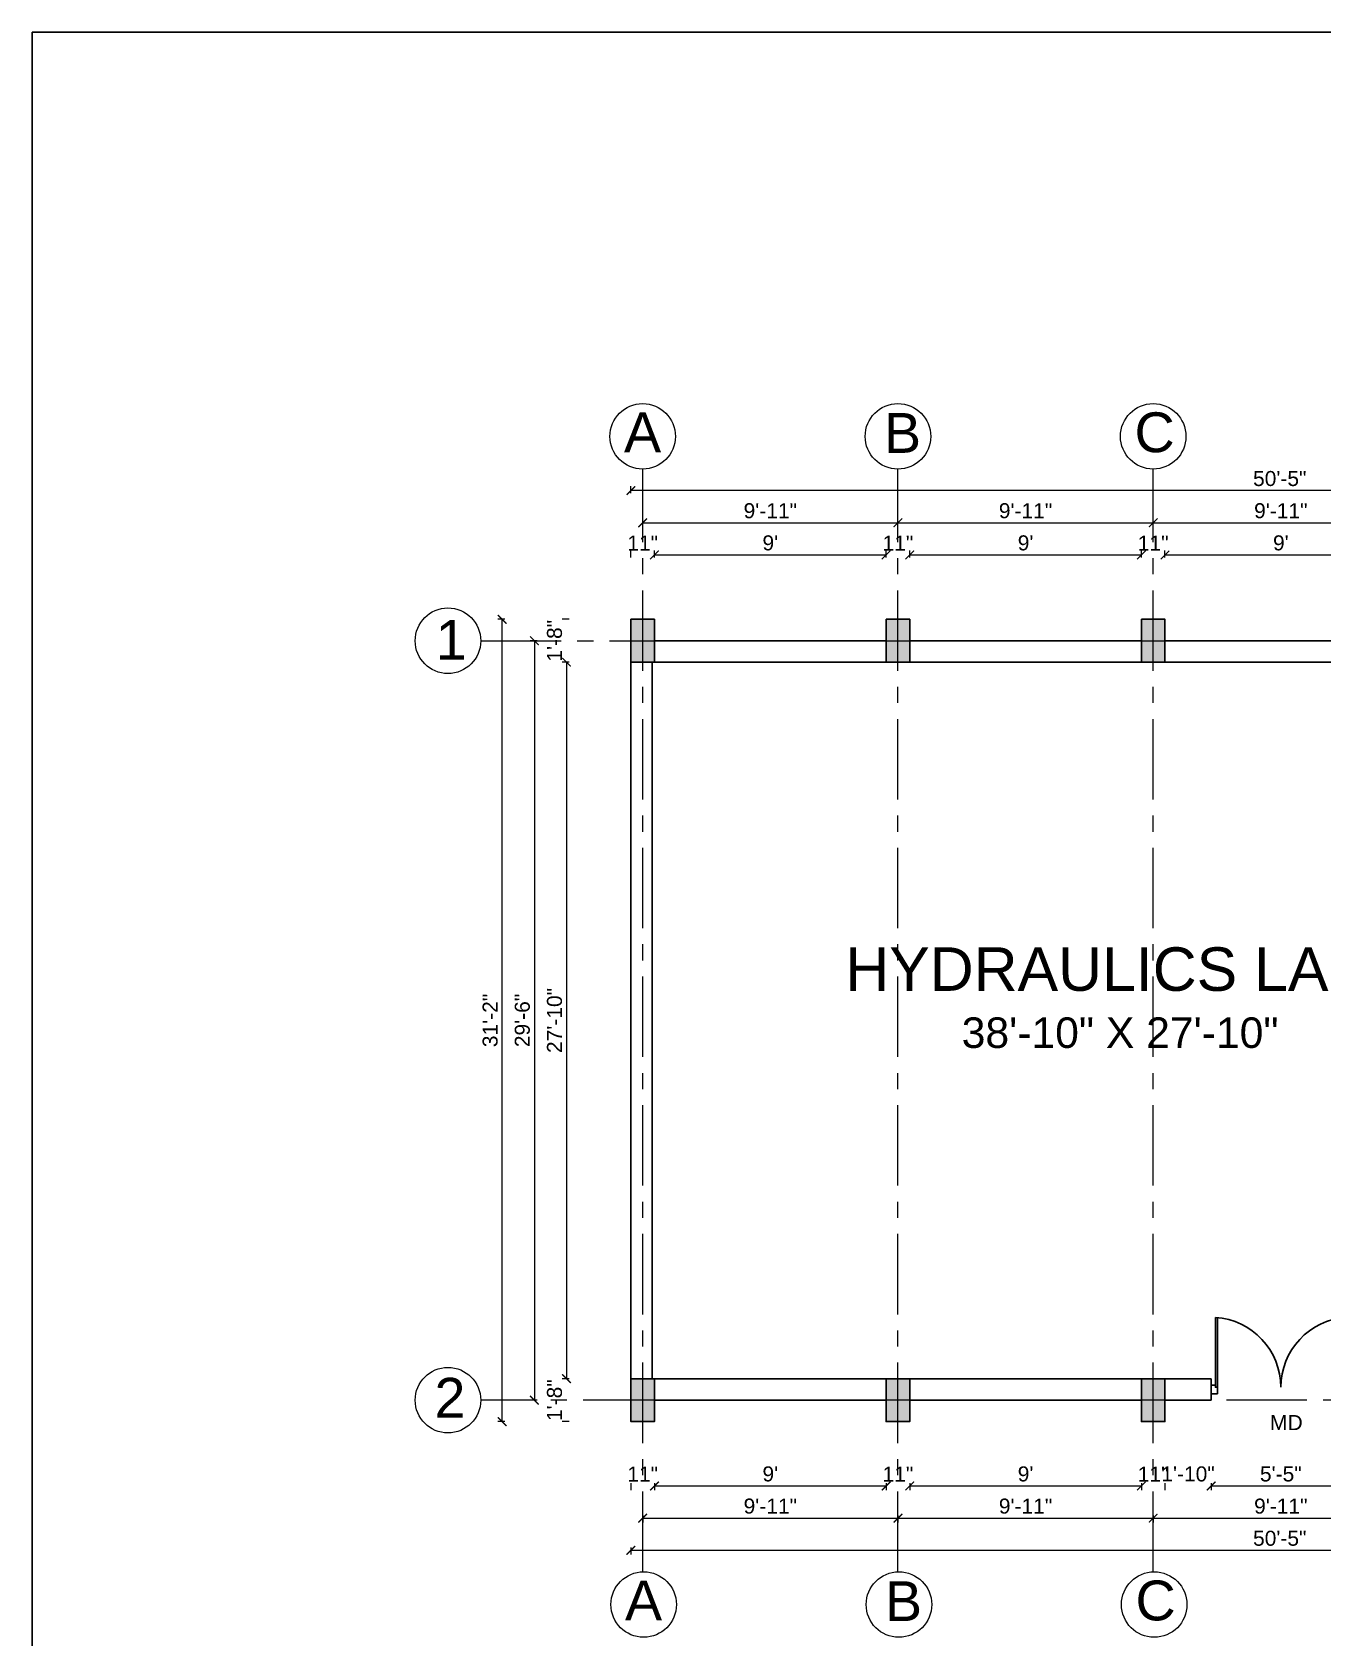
# Model space of a CAD drawing. Header units: inches. Extents: x -6800 to 96653, y -25814 to 17379.
# Drawn here: x 14798 to 15400, y -2229 to -1480 of the extents above; entities that cross this region are included whole.
import ezdxf

# ---------------------------------------------------------------- set-up
doc = ezdxf.new("R2010")
doc.units = ezdxf.units.IN
doc.header["$MEASUREMENT"] = 0
doc.header["$PDMODE"] = 34
doc.linetypes.add('CENTER', pattern=[2, 1.25, -0.25, 0.25, -0.25])
doc.layers.add('A-Windows', color=7, linetype='Continuous')
for name, color, linetype, lineweight in [('Cent line', 54, 'CENTER', 9), ('dimension', 50, 'Continuous', 20), ('dimension @ 1', 50, 'Continuous', 20), ('Page Format', 7, 'Continuous', 25), ('text', 31, 'Continuous', 13), ('Win ele', 211, 'Continuous', 15)]:
    doc.layers.add(name, color=color, linetype=linetype, lineweight=lineweight)
doc.styles.get("Standard").update_dxf_attribs({"font": 'arial.ttf'})
doc.dimstyles.get("Standard").update_dxf_attribs({"dimtxt": 7, "dimasz": 4, "dimexe": 2, "dimexo": 2, "dimgap": 2, "dimtad": 1, "dimdec": 0, "dimzin": 0, "dimdsep": 46, "dimlunit": 4, "dimtxsty": 'Standard', "dimblk": 'ARCHTICK', "dimcen": 0.25, "dimclrd": 256, "dimclre": 256, "dimclrt": 256, "dimadec": 0, "dimazin": 0, "dimtfac": 1, "dimtdec": 0, "dimtofl": 0, "dimtmove": 0, "dimatfit": 3, "dimfxl": 1, "dimfxlon": 1, "dimtolj": 1, "dimtzin": 0, "dimlwd": -1, "dimlwe": -1, "dimarcsym": 1})

# ---------------------------------------------------------------- blocks, each defined once
blk = doc.blocks.new('*D904')
at = {"layer": 'Defpoints', "color": 0, "transparency": 16777216}
for p in [(15088.1, -1724), (15077.1, -1754), (15088.1, -1754)]:
    blk.add_point(p, dxfattribs=at)
at = {"layer": 'dimension', "transparency": 16777216}
for p, q in [((15077.1, -1725.25), (15077.1, -1722)), ((15088.1, -1725.25), (15088.1, -1722))]:
    blk.add_line(p, q, dxfattribs=at)
at = {"layer": 'dimension', "transparency": 16777216, "insert": (15082.6, -1718.48), "char_height": 7, "attachment_point": 5}
blk.add_mtext('\\A1;11"', dxfattribs=at)
blk = doc.blocks.new('_ArchTick')
at = {"color": 0, "linetype": 'ByBlock', "const_width": 0.15}
blk.add_lwpolyline([(-0.5, -0.5), (0.5, 0.5)], dxfattribs=at)
blk = doc.blocks.new('*D903')
at = {"layer": 'Defpoints', "color": 0, "transparency": 16777216}
for p in [(15196.1, -1724), (15088.1, -1754), (15196.1, -1754)]:
    blk.add_point(p, dxfattribs=at)
at = {"layer": 'dimension', "transparency": 16777216}
for p, q in [((15088.1, -1725.25), (15088.1, -1722)), ((15088.1, -1724), (15196.1, -1724)), ((15196.1, -1725.25), (15196.1, -1722))]:
    blk.add_line(p, q, dxfattribs=at)
at = {"layer": 'dimension', "transparency": 16777216, "xscale": 4, "yscale": 4, "zscale": 4, "rotation": 180}
blk.add_blockref('_ArchTick', (15088.1, -1724), dxfattribs=at)
at = {"layer": 'dimension', "transparency": 16777216, "xscale": 4, "yscale": 4, "zscale": 4}
blk.add_blockref('_ArchTick', (15196.1, -1724), dxfattribs=at)
at = {"layer": 'dimension', "transparency": 16777216, "insert": (15142.1, -1718.42), "char_height": 7, "attachment_point": 5}
blk.add_mtext("\\A1;9'", dxfattribs=at)
blk = doc.blocks.new('*D902')
at = {"layer": 'Defpoints', "color": 0, "transparency": 16777216}
for p in [(15207.1, -1724), (15196.1, -1754), (15207.1, -1754)]:
    blk.add_point(p, dxfattribs=at)
at = {"layer": 'dimension', "transparency": 16777216}
for p, q in [((15196.1, -1725.25), (15196.1, -1722)), ((15207.1, -1725.25), (15207.1, -1722))]:
    blk.add_line(p, q, dxfattribs=at)
at = {"layer": 'dimension', "transparency": 16777216, "insert": (15201.6, -1718.48), "char_height": 7, "attachment_point": 5}
blk.add_mtext('\\A1;11"', dxfattribs=at)
blk = doc.blocks.new('*D901')
at = {"layer": 'Defpoints', "color": 0, "transparency": 16777216}
for p in [(15315.1, -1724), (15207.1, -1754), (15315.1, -1754)]:
    blk.add_point(p, dxfattribs=at)
at = {"layer": 'dimension', "transparency": 16777216}
for p, q in [((15207.1, -1725.25), (15207.1, -1722)), ((15207.1, -1724), (15315.1, -1724)), ((15315.1, -1725.25), (15315.1, -1722))]:
    blk.add_line(p, q, dxfattribs=at)
at = {"layer": 'dimension', "transparency": 16777216, "xscale": 4, "yscale": 4, "zscale": 4, "rotation": 180}
blk.add_blockref('_ArchTick', (15207.1, -1724), dxfattribs=at)
at = {"layer": 'dimension', "transparency": 16777216, "xscale": 4, "yscale": 4, "zscale": 4}
blk.add_blockref('_ArchTick', (15315.1, -1724), dxfattribs=at)
at = {"layer": 'dimension', "transparency": 16777216, "insert": (15261.1, -1718.42), "char_height": 7, "attachment_point": 5}
blk.add_mtext("\\A1;9'", dxfattribs=at)
blk = doc.blocks.new('*D900')
at = {"layer": 'Defpoints', "color": 0, "transparency": 16777216}
for p in [(15326.1, -1724), (15315.1, -1754), (15326.1, -1754)]:
    blk.add_point(p, dxfattribs=at)
at = {"layer": 'dimension', "transparency": 16777216}
for p, q in [((15315.1, -1725.25), (15315.1, -1722)), ((15326.1, -1725.25), (15326.1, -1722))]:
    blk.add_line(p, q, dxfattribs=at)
at = {"layer": 'dimension', "transparency": 16777216, "insert": (15320.6, -1718.48), "char_height": 7, "attachment_point": 5}
blk.add_mtext('\\A1;11"', dxfattribs=at)
blk = doc.blocks.new('*D899')
at = {"layer": 'Defpoints', "color": 0, "transparency": 16777216}
for p in [(15434.1, -1724), (15326.1, -1754), (15434.1, -1754)]:
    blk.add_point(p, dxfattribs=at)
at = {"layer": 'dimension', "transparency": 16777216}
for p, q in [((15326.1, -1725.25), (15326.1, -1722)), ((15326.1, -1724), (15434.1, -1724)), ((15434.1, -1725.25), (15434.1, -1722))]:
    blk.add_line(p, q, dxfattribs=at)
at = {"layer": 'dimension', "transparency": 16777216, "xscale": 4, "yscale": 4, "zscale": 4, "rotation": 180}
blk.add_blockref('_ArchTick', (15326.1, -1724), dxfattribs=at)
at = {"layer": 'dimension', "transparency": 16777216, "xscale": 4, "yscale": 4, "zscale": 4}
blk.add_blockref('_ArchTick', (15434.1, -1724), dxfattribs=at)
at = {"layer": 'dimension', "transparency": 16777216, "insert": (15380.1, -1718.42), "char_height": 7, "attachment_point": 5}
blk.add_mtext("\\A1;9'", dxfattribs=at)
blk = doc.blocks.new('*D893')
at = {"layer": 'Defpoints', "color": 0, "transparency": 16777216}
for p in [(15201.6, -1709), (15082.6, -1754), (15201.6, -1754)]:
    blk.add_point(p, dxfattribs=at)
at = {"layer": 'dimension', "transparency": 16777216}
for p, q in [((15082.6, -1710.25), (15082.6, -1707)), ((15082.6, -1709), (15201.6, -1709)), ((15201.6, -1710.25), (15201.6, -1707))]:
    blk.add_line(p, q, dxfattribs=at)
at = {"layer": 'dimension', "transparency": 16777216, "xscale": 4, "yscale": 4, "zscale": 4, "rotation": 180}
blk.add_blockref('_ArchTick', (15082.6, -1709), dxfattribs=at)
at = {"layer": 'dimension', "transparency": 16777216, "xscale": 4, "yscale": 4, "zscale": 4}
blk.add_blockref('_ArchTick', (15201.6, -1709), dxfattribs=at)
at = {"layer": 'dimension', "transparency": 16777216, "insert": (15142.1, -1703.42), "char_height": 7, "attachment_point": 5}
blk.add_mtext('\\A1;9\'-11"', dxfattribs=at)
blk = doc.blocks.new('*D892')
at = {"layer": 'Defpoints', "color": 0, "transparency": 16777216}
for p in [(15320.6, -1709), (15201.6, -1754), (15320.6, -1754)]:
    blk.add_point(p, dxfattribs=at)
at = {"layer": 'dimension', "transparency": 16777216}
for p, q in [((15201.6, -1710.25), (15201.6, -1707)), ((15201.6, -1709), (15320.6, -1709)), ((15320.6, -1710.25), (15320.6, -1707))]:
    blk.add_line(p, q, dxfattribs=at)
at = {"layer": 'dimension', "transparency": 16777216, "xscale": 4, "yscale": 4, "zscale": 4, "rotation": 180}
blk.add_blockref('_ArchTick', (15201.6, -1709), dxfattribs=at)
at = {"layer": 'dimension', "transparency": 16777216, "xscale": 4, "yscale": 4, "zscale": 4}
blk.add_blockref('_ArchTick', (15320.6, -1709), dxfattribs=at)
at = {"layer": 'dimension', "transparency": 16777216, "insert": (15261.1, -1703.42), "char_height": 7, "attachment_point": 5}
blk.add_mtext('\\A1;9\'-11"', dxfattribs=at)
blk = doc.blocks.new('*D891')
at = {"layer": 'Defpoints', "color": 0, "transparency": 16777216}
for p in [(15439.6, -1709), (15320.6, -1754), (15439.6, -1754)]:
    blk.add_point(p, dxfattribs=at)
at = {"layer": 'dimension', "transparency": 16777216}
for p, q in [((15320.6, -1710.25), (15320.6, -1707)), ((15320.6, -1709), (15439.6, -1709)), ((15439.6, -1710.25), (15439.6, -1707))]:
    blk.add_line(p, q, dxfattribs=at)
at = {"layer": 'dimension', "transparency": 16777216, "xscale": 4, "yscale": 4, "zscale": 4, "rotation": 180}
blk.add_blockref('_ArchTick', (15320.6, -1709), dxfattribs=at)
at = {"layer": 'dimension', "transparency": 16777216, "xscale": 4, "yscale": 4, "zscale": 4}
blk.add_blockref('_ArchTick', (15439.6, -1709), dxfattribs=at)
at = {"layer": 'dimension', "transparency": 16777216, "insert": (15380.1, -1703.42), "char_height": 7, "attachment_point": 5}
blk.add_mtext('\\A1;9\'-11"', dxfattribs=at)
blk = doc.blocks.new('*D889')
at = {"layer": 'Defpoints', "color": 0, "transparency": 16777216}
for p in [(15077.1, -1694), (15077.1, -1754), (15682.1, -1764)]:
    blk.add_point(p, dxfattribs=at)
at = {"layer": 'dimension', "transparency": 16777216}
for p, q in [((15077.1, -1695.25), (15077.1, -1692)), ((15682.1, -1694), (15077.1, -1694)), ((15682.1, -1695.25), (15682.1, -1692))]:
    blk.add_line(p, q, dxfattribs=at)
at = {"layer": 'dimension', "transparency": 16777216, "xscale": 4, "yscale": 4, "zscale": 4, "rotation": 180}
blk.add_blockref('_ArchTick', (15077.1, -1694), dxfattribs=at)
at = {"layer": 'dimension', "transparency": 16777216, "xscale": 4, "yscale": 4, "zscale": 4}
blk.add_blockref('_ArchTick', (15682.1, -1694), dxfattribs=at)
at = {"layer": 'dimension', "transparency": 16777216, "insert": (15379.6, -1688.42), "char_height": 7, "attachment_point": 5}
blk.add_mtext('\\A1;50\'-5"', dxfattribs=at)
blk = doc.blocks.new('*D888')
at = {"layer": 'Defpoints', "color": 0, "transparency": 16777216}
for p in [(15077.1, -1754), (15047.1, -1774), (15077.1, -1774)]:
    blk.add_point(p, dxfattribs=at)
at = {"layer": 'dimension', "transparency": 16777216}
for p, q in [((15048.35, -1754), (15045.1, -1754)), ((15048.35, -1774), (15045.1, -1774))]:
    blk.add_line(p, q, dxfattribs=at)
at = {"layer": 'dimension', "transparency": 16777216, "insert": (15041.52, -1764), "char_height": 7, "attachment_point": 5, "rotation": 90}
blk.add_mtext('\\A1;1\'-8"', dxfattribs=at)
blk = doc.blocks.new('*D887')
at = {"layer": 'Defpoints', "color": 0, "transparency": 16777216}
for p in [(15077.1, -1774), (15047.1, -2108), (15077.1, -2108)]:
    blk.add_point(p, dxfattribs=at)
at = {"layer": 'dimension', "transparency": 16777216}
for p, q in [((15048.35, -1774), (15045.1, -1774)), ((15047.1, -1774), (15047.1, -2108)), ((15048.35, -2108), (15045.1, -2108))]:
    blk.add_line(p, q, dxfattribs=at)
at = {"layer": 'dimension', "transparency": 16777216, "xscale": 4, "yscale": 4, "zscale": 4}
for p, rotation in [((15047.1, -1774), 90), ((15047.1, -2108), 270)]:
    blk.add_blockref('_ArchTick', p, dxfattribs=dict(at, rotation=rotation))
at = {"layer": 'dimension', "transparency": 16777216, "insert": (15041.52, -1941), "char_height": 7, "attachment_point": 5, "rotation": 90}
blk.add_mtext('\\A1;27\'-10"', dxfattribs=at)
blk = doc.blocks.new('*D886')
at = {"layer": 'Defpoints', "color": 0, "transparency": 16777216}
for p in [(15077.1, -2108), (15047.1, -2128), (15077.1, -2128)]:
    blk.add_point(p, dxfattribs=at)
at = {"layer": 'dimension', "transparency": 16777216}
for p, q in [((15048.35, -2108), (15045.1, -2108)), ((15048.35, -2128), (15045.1, -2128))]:
    blk.add_line(p, q, dxfattribs=at)
at = {"layer": 'dimension', "transparency": 16777216, "insert": (15041.52, -2118), "char_height": 7, "attachment_point": 5, "rotation": 90}
blk.add_mtext('\\A1;1\'-8"', dxfattribs=at)
blk = doc.blocks.new('*D885')
at = {"layer": 'Defpoints', "color": 0, "transparency": 16777216}
for p in [(15077.1, -1764), (15032.1, -2118), (15077.1, -2118)]:
    blk.add_point(p, dxfattribs=at)
at = {"layer": 'dimension', "transparency": 16777216}
for p, q in [((15033.35, -1764), (15030.1, -1764)), ((15032.1, -1764), (15032.1, -2118)), ((15033.35, -2118), (15030.1, -2118))]:
    blk.add_line(p, q, dxfattribs=at)
at = {"layer": 'dimension', "transparency": 16777216, "xscale": 4, "yscale": 4, "zscale": 4}
for p, rotation in [((15032.1, -1764), 90), ((15032.1, -2118), 270)]:
    blk.add_blockref('_ArchTick', p, dxfattribs=dict(at, rotation=rotation))
at = {"layer": 'dimension', "transparency": 16777216, "insert": (15026.52, -1941), "char_height": 7, "attachment_point": 5, "rotation": 90}
blk.add_mtext('\\A1;29\'-6"', dxfattribs=at)
blk = doc.blocks.new('*D884')
at = {"layer": 'Defpoints', "color": 0, "transparency": 16777216}
for p in [(15017.1, -1754), (15077.1, -1754), (15077.1, -2128)]:
    blk.add_point(p, dxfattribs=at)
at = {"layer": 'dimension', "transparency": 16777216}
for p, q in [((15018.35, -1754), (15015.1, -1754)), ((15017.1, -2128), (15017.1, -1754)), ((15018.35, -2128), (15015.1, -2128))]:
    blk.add_line(p, q, dxfattribs=at)
at = {"layer": 'dimension', "transparency": 16777216, "xscale": 4, "yscale": 4, "zscale": 4}
for p, rotation in [((15017.1, -1754), 90), ((15017.1, -2128), 270)]:
    blk.add_blockref('_ArchTick', p, dxfattribs=dict(at, rotation=rotation))
at = {"layer": 'dimension', "transparency": 16777216, "insert": (15011.52, -1941), "char_height": 7, "attachment_point": 5, "rotation": 90}
blk.add_mtext('\\A1;31\'-2"', dxfattribs=at)
blk = doc.blocks.new('*D883')
at = {"layer": 'Defpoints', "color": 0, "transparency": 16777216}
for p in [(15077.1, -2128), (15088.1, -2128), (15088.1, -2158)]:
    blk.add_point(p, dxfattribs=at)
at = {"layer": 'dimension', "transparency": 16777216}
for p, q in [((15077.1, -2156.75), (15077.1, -2160)), ((15088.1, -2156.75), (15088.1, -2160))]:
    blk.add_line(p, q, dxfattribs=at)
at = {"layer": 'dimension', "transparency": 16777216, "insert": (15082.6, -2152.48), "char_height": 7, "attachment_point": 5}
blk.add_mtext('\\A1;11"', dxfattribs=at)
blk = doc.blocks.new('*D882')
at = {"layer": 'Defpoints', "color": 0, "transparency": 16777216}
for p in [(15088.1, -2128), (15196.1, -2128), (15196.1, -2158)]:
    blk.add_point(p, dxfattribs=at)
at = {"layer": 'dimension', "transparency": 16777216}
for p, q in [((15088.1, -2156.75), (15088.1, -2160)), ((15088.1, -2158), (15196.1, -2158)), ((15196.1, -2156.75), (15196.1, -2160))]:
    blk.add_line(p, q, dxfattribs=at)
at = {"layer": 'dimension', "transparency": 16777216, "xscale": 4, "yscale": 4, "zscale": 4, "rotation": 180}
blk.add_blockref('_ArchTick', (15088.1, -2158), dxfattribs=at)
at = {"layer": 'dimension', "transparency": 16777216, "xscale": 4, "yscale": 4, "zscale": 4}
blk.add_blockref('_ArchTick', (15196.1, -2158), dxfattribs=at)
at = {"layer": 'dimension', "transparency": 16777216, "insert": (15142.1, -2152.42), "char_height": 7, "attachment_point": 5}
blk.add_mtext("\\A1;9'", dxfattribs=at)
blk = doc.blocks.new('*D881')
at = {"layer": 'Defpoints', "color": 0, "transparency": 16777216}
for p in [(15196.1, -2128), (15207.1, -2128), (15207.1, -2158)]:
    blk.add_point(p, dxfattribs=at)
at = {"layer": 'dimension', "transparency": 16777216}
for p, q in [((15196.1, -2156.75), (15196.1, -2160)), ((15207.1, -2156.75), (15207.1, -2160))]:
    blk.add_line(p, q, dxfattribs=at)
at = {"layer": 'dimension', "transparency": 16777216, "insert": (15201.6, -2152.48), "char_height": 7, "attachment_point": 5}
blk.add_mtext('\\A1;11"', dxfattribs=at)
blk = doc.blocks.new('*D880')
at = {"layer": 'Defpoints', "color": 0, "transparency": 16777216}
for p in [(15207.1, -2128), (15315.1, -2128), (15315.1, -2158)]:
    blk.add_point(p, dxfattribs=at)
at = {"layer": 'dimension', "transparency": 16777216}
for p, q in [((15207.1, -2156.75), (15207.1, -2160)), ((15207.1, -2158), (15315.1, -2158)), ((15315.1, -2156.75), (15315.1, -2160))]:
    blk.add_line(p, q, dxfattribs=at)
at = {"layer": 'dimension', "transparency": 16777216, "xscale": 4, "yscale": 4, "zscale": 4, "rotation": 180}
blk.add_blockref('_ArchTick', (15207.1, -2158), dxfattribs=at)
at = {"layer": 'dimension', "transparency": 16777216, "xscale": 4, "yscale": 4, "zscale": 4}
blk.add_blockref('_ArchTick', (15315.1, -2158), dxfattribs=at)
at = {"layer": 'dimension', "transparency": 16777216, "insert": (15261.1, -2152.42), "char_height": 7, "attachment_point": 5}
blk.add_mtext("\\A1;9'", dxfattribs=at)
blk = doc.blocks.new('*D879')
at = {"layer": 'Defpoints', "color": 0, "transparency": 16777216}
for p in [(15315.1, -2128), (15326.1, -2128), (15326.1, -2158)]:
    blk.add_point(p, dxfattribs=at)
at = {"layer": 'dimension', "transparency": 16777216}
for p, q in [((15315.1, -2156.75), (15315.1, -2160)), ((15326.1, -2156.75), (15326.1, -2160))]:
    blk.add_line(p, q, dxfattribs=at)
at = {"layer": 'dimension', "transparency": 16777216, "insert": (15320.6, -2152.48), "char_height": 7, "attachment_point": 5}
blk.add_mtext('\\A1;11"', dxfattribs=at)
blk = doc.blocks.new('*D878')
at = {"layer": 'Defpoints', "color": 0, "transparency": 16777216}
for p in [(15347.6, -2118), (15326.1, -2128), (15347.6, -2158)]:
    blk.add_point(p, dxfattribs=at)
at = {"layer": 'dimension', "transparency": 16777216}
for p, q in [((15326.1, -2156.75), (15326.1, -2160)), ((15347.6, -2156.75), (15347.6, -2160))]:
    blk.add_line(p, q, dxfattribs=at)
at = {"layer": 'dimension', "transparency": 16777216, "insert": (15336.85, -2152.42), "char_height": 7, "attachment_point": 5}
blk.add_mtext('\\A1;1\'-10"', dxfattribs=at)
blk = doc.blocks.new('*D877')
at = {"layer": 'Defpoints', "color": 0, "transparency": 16777216}
for p in [(15347.6, -2118), (15412.6, -2118), (15412.6, -2158)]:
    blk.add_point(p, dxfattribs=at)
at = {"layer": 'dimension', "transparency": 16777216}
for p, q in [((15347.6, -2156.75), (15347.6, -2160)), ((15347.6, -2158), (15412.6, -2158)), ((15412.6, -2156.75), (15412.6, -2160))]:
    blk.add_line(p, q, dxfattribs=at)
at = {"layer": 'dimension', "transparency": 16777216, "xscale": 4, "yscale": 4, "zscale": 4, "rotation": 180}
blk.add_blockref('_ArchTick', (15347.6, -2158), dxfattribs=at)
at = {"layer": 'dimension', "transparency": 16777216, "xscale": 4, "yscale": 4, "zscale": 4}
blk.add_blockref('_ArchTick', (15412.6, -2158), dxfattribs=at)
at = {"layer": 'dimension', "transparency": 16777216, "insert": (15380.1, -2152.44), "char_height": 7, "attachment_point": 5}
blk.add_mtext('\\A1;5\'-5"', dxfattribs=at)
blk = doc.blocks.new('*D870')
at = {"layer": 'Defpoints', "color": 0, "transparency": 16777216}
for p in [(15682.1, -2118), (15077.1, -2128), (15077.1, -2188)]:
    blk.add_point(p, dxfattribs=at)
at = {"layer": 'dimension', "transparency": 16777216}
for p, q in [((15077.1, -2186.75), (15077.1, -2190)), ((15682.1, -2188), (15077.1, -2188)), ((15682.1, -2186.75), (15682.1, -2190))]:
    blk.add_line(p, q, dxfattribs=at)
at = {"layer": 'dimension', "transparency": 16777216, "xscale": 4, "yscale": 4, "zscale": 4, "rotation": 180}
blk.add_blockref('_ArchTick', (15077.1, -2188), dxfattribs=at)
at = {"layer": 'dimension', "transparency": 16777216, "xscale": 4, "yscale": 4, "zscale": 4}
blk.add_blockref('_ArchTick', (15682.1, -2188), dxfattribs=at)
at = {"layer": 'dimension', "transparency": 16777216, "insert": (15379.6, -2182.42), "char_height": 7, "attachment_point": 5}
blk.add_mtext('\\A1;50\'-5"', dxfattribs=at)
blk = doc.blocks.new('*D865')
at = {"layer": 'Defpoints', "color": 0, "transparency": 16777216}
for p in [(15082.6, -2128), (15201.6, -2128), (15201.6, -2173)]:
    blk.add_point(p, dxfattribs=at)
at = {"layer": 'dimension', "transparency": 16777216}
for p, q in [((15082.6, -2171.75), (15082.6, -2175)), ((15082.6, -2173), (15201.6, -2173)), ((15201.6, -2171.75), (15201.6, -2175))]:
    blk.add_line(p, q, dxfattribs=at)
at = {"layer": 'dimension', "transparency": 16777216, "xscale": 4, "yscale": 4, "zscale": 4, "rotation": 180}
blk.add_blockref('_ArchTick', (15082.6, -2173), dxfattribs=at)
at = {"layer": 'dimension', "transparency": 16777216, "xscale": 4, "yscale": 4, "zscale": 4}
blk.add_blockref('_ArchTick', (15201.6, -2173), dxfattribs=at)
at = {"layer": 'dimension', "transparency": 16777216, "insert": (15142.1, -2167.42), "char_height": 7, "attachment_point": 5}
blk.add_mtext('\\A1;9\'-11"', dxfattribs=at)
blk = doc.blocks.new('*D864')
at = {"layer": 'Defpoints', "color": 0, "transparency": 16777216}
for p in [(15201.6, -2128), (15320.6, -2128), (15320.6, -2173)]:
    blk.add_point(p, dxfattribs=at)
at = {"layer": 'dimension', "transparency": 16777216}
for p, q in [((15201.6, -2171.75), (15201.6, -2175)), ((15201.6, -2173), (15320.6, -2173)), ((15320.6, -2171.75), (15320.6, -2175))]:
    blk.add_line(p, q, dxfattribs=at)
at = {"layer": 'dimension', "transparency": 16777216, "xscale": 4, "yscale": 4, "zscale": 4, "rotation": 180}
blk.add_blockref('_ArchTick', (15201.6, -2173), dxfattribs=at)
at = {"layer": 'dimension', "transparency": 16777216, "xscale": 4, "yscale": 4, "zscale": 4}
blk.add_blockref('_ArchTick', (15320.6, -2173), dxfattribs=at)
at = {"layer": 'dimension', "transparency": 16777216, "insert": (15261.1, -2167.42), "char_height": 7, "attachment_point": 5}
blk.add_mtext('\\A1;9\'-11"', dxfattribs=at)
blk = doc.blocks.new('*D863')
at = {"layer": 'Defpoints', "color": 0, "transparency": 16777216}
for p in [(15320.6, -2128), (15439.6, -2128), (15439.6, -2173)]:
    blk.add_point(p, dxfattribs=at)
at = {"layer": 'dimension', "transparency": 16777216}
for p, q in [((15320.6, -2171.75), (15320.6, -2175)), ((15320.6, -2173), (15439.6, -2173)), ((15439.6, -2171.75), (15439.6, -2175))]:
    blk.add_line(p, q, dxfattribs=at)
at = {"layer": 'dimension', "transparency": 16777216, "xscale": 4, "yscale": 4, "zscale": 4, "rotation": 180}
blk.add_blockref('_ArchTick', (15320.6, -2173), dxfattribs=at)
at = {"layer": 'dimension', "transparency": 16777216, "xscale": 4, "yscale": 4, "zscale": 4}
blk.add_blockref('_ArchTick', (15439.6, -2173), dxfattribs=at)
at = {"layer": 'dimension', "transparency": 16777216, "insert": (15380.1, -2167.42), "char_height": 7, "attachment_point": 5}
blk.add_mtext('\\A1;9\'-11"', dxfattribs=at)

msp = doc.modelspace()

# ---------------------------------------------------------------- hatches: boundary and pattern name
at = {"layer": 'Win ele', "transparency": 33554526}
h = msp.add_hatch(color=256, dxfattribs=at)
h.dxf.hatch_style = 1
h.paths.add_polyline_path([(15564.1, -1764), (15564.1, -1754), (15553.1, -1754), (15553.1, -1774), (15564.1, -1774)])
h.paths.add_polyline_path([(15445.1, -1754), (15434.1, -1754), (15434.1, -1774), (15445.1, -1774)])
h.paths.add_polyline_path([(15326.1, -1754), (15315.1, -1754), (15315.1, -1774), (15326.1, -1774)])
h.paths.add_polyline_path([(15207.1, -1754), (15196.1, -1754), (15196.1, -1774), (15207.1, -1774)])
h.paths.add_polyline_path([(15088.1, -1754), (15077.1, -1754), (15077.1, -1774), (15088.1, -1774)])
h = msp.add_hatch(color=256, dxfattribs=at)
h.dxf.hatch_style = 1
h.paths.add_polyline_path([(15088.1, -2108), (15077.1, -2108), (15077.1, -2128), (15088.1, -2128)])
h.paths.add_polyline_path([(15196.1, -2128), (15207.1, -2128), (15207.1, -2108), (15196.1, -2108)])
h.paths.add_polyline_path([(15315.1, -2128), (15326.1, -2128), (15326.1, -2108), (15315.1, -2108)])
h.paths.add_polyline_path([(15434.1, -2128), (15445.1, -2128), (15445.1, -2108), (15434.1, -2108)])
h.paths.add_polyline_path([(15553.1, -2128), (15564.1, -2128), (15564.1, -2108), (15553.1, -2108)])

# ---------------------------------------------------------------- linework, layer by layer
at = {"layer": 'A-Windows', "lineweight": 25}
for p, q in [((15077.1, -1754), (15077.1, -1754)), ((15077.1, -1754), (15082.6, -1754)), ((15196.1, -1764), (15088.1, -1764)), ((15315.1, -1764), (15207.1, -1764)), ((15434.1, -1764), (15326.1, -1764)), ((15077.1, -2108), (15077.1, -1774)), ((15087.1, -2108), (15087.1, -1774)), ((15196.1, -1774), (15088.1, -1774)), ((15315.1, -1774), (15207.1, -1774)), ((15434.1, -1774), (15326.1, -1774)), ((15088.1, -2108), (15196.1, -2108)), ((15207.1, -2108), (15315.1, -2108)), ((15326.1, -2108), (15347.6, -2108)), ((15347.6, -2118), (15347.6, -2108)), ((15088.1, -2118), (15196.1, -2118)), ((15207.1, -2118), (15315.1, -2118)), ((15326.1, -2118), (15347.6, -2118)), ((15347.6, -2118), (15347.6, -2112.5)), ((15347.6, -2118), (15347.6, -2112.5)), ((15347.6, -2118), (15347.6, -2113))]:
    msp.add_line(p, q, dxfattribs=at)
at = {"layer": 'A-Windows', "color": 4, "lineweight": 25}
for p, q in [((15349.6, -2112), (15349.6, -2079.43)), ((15350.6, -2112), (15350.6, -2079.43)), ((15349.6, -2112), (15350.6, -2112))]:
    msp.add_line(p, q, dxfattribs=at)
at = {"layer": 'A-Windows', "lineweight": 25}
for points in [[(15077.1, -1754), (15088.1, -1754), (15088.1, -1774), (15077.1, -1774)], [(15196.1, -1754), (15207.1, -1754), (15207.1, -1774), (15196.1, -1774)], [(15315.1, -1754), (15326.1, -1754), (15326.1, -1774), (15315.1, -1774)], [(15077.1, -2108), (15088.1, -2108), (15088.1, -2128), (15077.1, -2128)], [(15196.1, -2108), (15207.1, -2108), (15207.1, -2128), (15196.1, -2128)], [(15315.1, -2108), (15326.1, -2108), (15326.1, -2128), (15315.1, -2128)], [(15350.6, -2115), (15350.6, -2112), (15349.6, -2112), (15349.6, -2111), (15347.6, -2111), (15347.6, -2115)]]:
    msp.add_lwpolyline(points, close=True, dxfattribs=at)
at = {"layer": 'A-Windows', "color": 4, "lineweight": 25}
for centre, start, end in [((15347.46, -2112), 0, 86.2402), ((15412.72, -2112), 93.7598, 180)]:
    msp.add_arc(centre, 32.63, start, end, dxfattribs=at)
at = {"layer": 'Cent line', "ltscale": 30, "transparency": 33554643}
for p, q in [((15082.6, -2198), (15082.6, -1684)), ((15201.6, -2198), (15201.6, -1684)), ((15320.6, -2198), (15320.6, -1684)), ((15007.1, -1764), (15752.3, -1764)), ((15752.3, -2118), (15007.1, -2118))]:
    msp.add_line(p, q, dxfattribs=at)
at = {"layer": 'dimension', "transparency": 33554651}
for centre in [(15082.6, -1668.72), (15201.6, -1668.72), (15320.6, -1668.72), (14991.82, -1764), (14991.82, -2118), (15083.06, -2213.26), (15202.06, -2213.26), (15321.06, -2213.26)]:
    msp.add_circle(centre, 15.27, dxfattribs=at)
at = {"layer": 'Page Format'}
for p, q in [((14797.96, -3726.69), (14797.96, -1480.29)), ((14797.96, -1480.29), (17975.56, -1480.29))]:
    msp.add_line(p, q, dxfattribs=at)

# ---------------------------------------------------------------- texts
at = {"layer": 'text'}
for s, height, p in [('HYDRAULICS LAB', 20.291, (15177.07, -1927.2)), ('38\'-10" X 27\'-10"', 14.2315, (15231.33, -1953.81))]:
    msp.add_text(s, height=height, dxfattribs=at).set_placement(p)
at = {"layer": 'text', "char_height": 18.58, "attachment_point": 1}
for s, insert in [('A', (15073.89, -1657.54)), ('B', (15195.1, -1657.85)), ('C', (15311.89, -1657.54)), ('1', (14986.13, -1754.29)), ('2', (14985.53, -2107.6)), ('A', (15074.35, -2202.08)), ('B', (15195.56, -2202.39)), ('C', (15312.35, -2202.08))]:
    msp.add_mtext_dynamic_manual_height_columns(s, width=269.4231, gutter_width=4.64, heights=[0], dxfattribs=dict(at, insert=insert))
at = {"layer": 'text', "transparency": 33554687, "insert": (15374.99, -2124.93), "char_height": 7.052, "attachment_point": 1}
msp.add_mtext_dynamic_manual_height_columns('MD', width=1192.2441, gutter_width=35.26, heights=[0], dxfattribs=at)

# ---------------------------------------------------------------- dimensions: what is measured, and where the dimension line sits
at = {"layer": 'dimension @ 1', "transparency": 33554651}
for base, p1, p2, picture, middle in [((15077.1, -1694), (15682.1, -1764), (15077.1, -1754), '*D889', (15379.6, -1688.42)), ((15201.6, -1709), (15082.6, -1754), (15201.6, -1754), '*D893', (15142.1, -1703.42)), ((15320.6, -1709), (15201.6, -1754), (15320.6, -1754), '*D892', (15261.1, -1703.42)), ((15439.6, -1709), (15320.6, -1754), (15439.6, -1754), '*D891', (15380.1, -1703.42)), ((15088.1, -1724), (15077.1, -1754), (15088.1, -1754), '*D904', (15082.6, -1718.48)), ((15196.1, -1724), (15088.1, -1754), (15196.1, -1754), '*D903', (15142.1, -1718.42)), ((15207.1, -1724), (15196.1, -1754), (15207.1, -1754), '*D902', (15201.6, -1718.48)), ((15315.1, -1724), (15207.1, -1754), (15315.1, -1754), '*D901', (15261.1, -1718.42)), ((15326.1, -1724), (15315.1, -1754), (15326.1, -1754), '*D900', (15320.6, -1718.48)), ((15434.1, -1724), (15326.1, -1754), (15434.1, -1754), '*D899', (15380.1, -1718.42)), ((15077.1, -2188), (15682.1, -2118), (15077.1, -2128), '*D870', (15379.6, -2182.42)), ((15347.59573332, -2157.99689197), (15326.09573332, -2127.99689197), (15347.59573332, -2117.99689197), '*D878', (15336.84573332, -2152.42288105)), ((15412.6, -2158), (15347.6, -2118), (15412.6, -2118), '*D877', (15380.1, -2152.44)), ((15088.1, -2158), (15077.1, -2128), (15088.1, -2128), '*D883', (15082.6, -2152.48)), ((15201.6, -2173), (15082.6, -2128), (15201.6, -2128), '*D865', (15142.1, -2167.42)), ((15196.1, -2158), (15088.1, -2128), (15196.1, -2128), '*D882', (15142.1, -2152.42)), ((15207.1, -2158), (15196.1, -2128), (15207.1, -2128), '*D881', (15201.6, -2152.48)), ((15320.6, -2173), (15201.6, -2128), (15320.6, -2128), '*D864', (15261.1, -2167.42)), ((15315.1, -2158), (15207.1, -2128), (15315.1, -2128), '*D880', (15261.1, -2152.42)), ((15326.1, -2158), (15315.1, -2128), (15326.1, -2128), '*D879', (15320.6, -2152.48)), ((15439.6, -2173), (15320.6, -2128), (15439.6, -2128), '*D863', (15380.1, -2167.42))]:
    dim = msp.add_linear_dim(base=base, p1=p1, p2=p2, dimstyle='Standard', override={"dimscale": 1, "dimtix": 1, "dimtofl": 0, "dimtmove": 1, "dimatfit": 0, "dimfxl": 1.25}, dxfattribs=at)
    dim.commit()
    dim.dimension.update_dxf_attribs({"geometry": picture, "text_midpoint": middle})
for base, p1, p2, picture, middle in [((15017.1, -1754), (15077.1, -2128), (15077.1, -1754), '*D884', (15011.52, -1941)), ((15047.1, -1774), (15077.1, -1754), (15077.1, -1774), '*D888', (15041.52, -1764)), ((15032.1, -2118), (15077.1, -1764), (15077.1, -2118), '*D885', (15026.52, -1941)), ((15047.1, -2108), (15077.1, -1774), (15077.1, -2108), '*D887', (15041.52, -1941)), ((15047.1, -2128), (15077.1, -2108), (15077.1, -2128), '*D886', (15041.52, -2118))]:
    dim = msp.add_linear_dim(base=base, p1=p1, p2=p2, angle=90, dimstyle='Standard', override={"dimscale": 1, "dimtix": 1, "dimtofl": 0, "dimtmove": 1, "dimatfit": 0, "dimfxl": 1.25}, dxfattribs=at)
    dim.commit()
    dim.dimension.update_dxf_attribs({"geometry": picture, "text_midpoint": middle})

doc.saveas('drawing.dxf')
